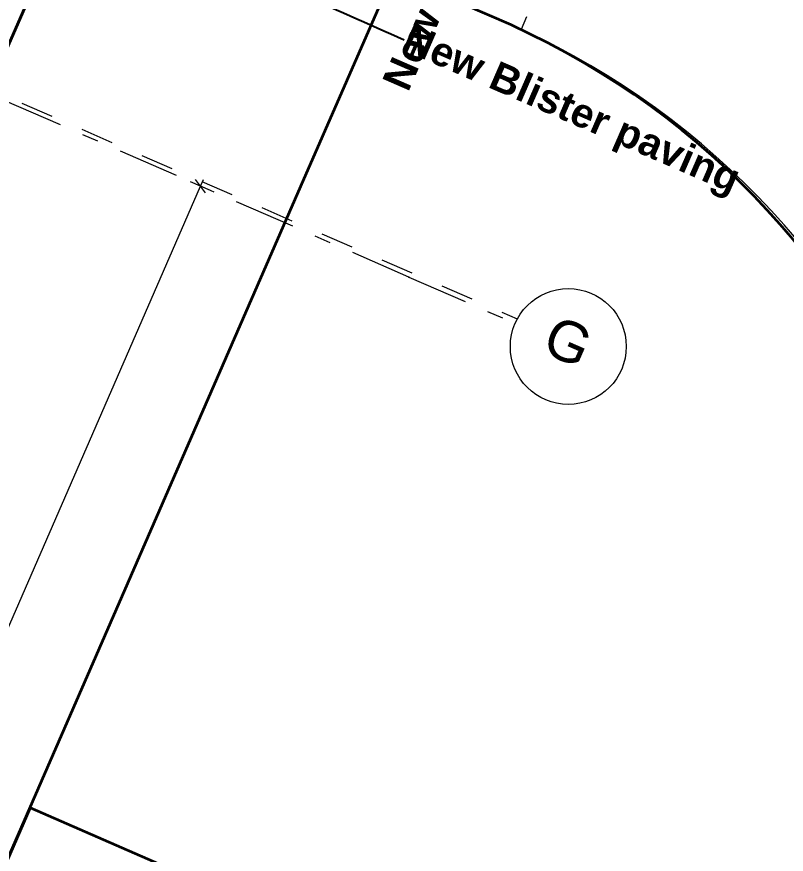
# Model space of a CAD drawing. Header units: millimetres. Extents: x -99530 to 90294, y -97212 to 56397.
# Drawn here: x 22575 to 29215, y -38354 to -31130 of the extents above; entities that cross this region are included whole.
import ezdxf
from ezdxf.enums import TextEntityAlignment as Align

# ---------------------------------------------------------------- set-up
doc = ezdxf.new("R2010")
doc.units = ezdxf.units.MM
doc.header["$MEASUREMENT"] = 0
for name, pattern in [('2-0_5', [500, 250, -250]), ('Dashed', [564.444447, 282.222223, -282.222223]), ('Double Dashed', [1093.611073, 529.166651, -211.666656, 141.111112, -211.666656])]:
    doc.linetypes.add(name, pattern=pattern)
for name, color, linetype in [('A-20-M_Hard_Landscape', 7, 'Continuous'), ('New_A-15-MG_Structural_Grid_Phase_2', 7, 'Continuous'), ('New_A-20-M_Hard_Landscape', 7, 'Continuous'), ('New_A-40-M_Soft_Landscaping_P2', 7, 'Continuous'), ('New_A-95-D_Dim_Grid.Dim', 7, 'Continuous')]:
    doc.layers.add(name, color=color, linetype=linetype)
for name, color, linetype, lineweight, true_color in [('A-20-M_Hard_Landscape-Phase 2_Pen_No__148', 7, 'Continuous', 0, 0x444444), ('New_A-15-MG_Structural_Grid_Phase_2_Pen_No__222', 7, 'Continuous', 13, 0x65af33), ('New_A-20-M_Hard_Landscape_Pen_No__53', 7, 'Continuous', 35, 0x444444), ('New_A-95-P_Drawing_Pen_No__241', 7, 'Continuous', 13, 0xc30c20)]:
    doc.layers.add(name, color=color, linetype=linetype, lineweight=lineweight, true_color=true_color)
for name, color, linetype, lineweight in [('A-20-M_Hard_Landscape_Pen_No__1', 7, 'Continuous', 13), ('G-10-P_Topo_Wall_Pen_No__2', 8, 'Continuous', 15), ('New_A-40-M_Soft_Landscaping_P2_Pen_No__150', 7, 'Continuous', 0), ('New_A-95-D_Dim_Grid.Dim_Pen_No__4', 7, 'Continuous', 20), ('New_A-95-P_Text_1_50_GA_Pen_No__1', 7, 'Continuous', 13)]:
    doc.layers.add(name, color=color, linetype=linetype, lineweight=lineweight)
doc.styles.add('GENERATED_STYLE_2', font='')
doc.styles.add('GENERATED_STYLE_4', font='')
doc.styles.get('GENERATED_STYLE_2').set_extended_font_data('Swis721 BT', bold=True)
doc.styles.get('GENERATED_STYLE_4').set_extended_font_data('Swis721 BT')
doc.dimstyles.new('GENERATED_STYLE__2', dxfattribs={"dimtxt": 300, "dimasz": 95, "dimexe": 0.18, "dimexo": 0, "dimgap": 0.09, "dimtad": 1, "dimdec": 0, "dimzin": 0, "dimdsep": 46, "dimtxsty": 'GENERATED_STYLE_4', "dimblk": 'ARROWHEAD_2', "dimblk1": 'ARROWHEAD_2', "dimblk2": 'ARROWHEAD_2', "dimcen": 0.09, "dimclrd": 7, "dimclre": 7, "dimclrt": 7, "dimadec": 0, "dimazin": 0, "dimtfac": 1, "dimtdec": 4, "dimtmove": 0, "dimatfit": 3, "dimfxl": 1, "dimtolj": 1, "dimtzin": 0, "dimarcsym": 0})
doc.dimstyles.new('GENERATED_STYLE__7', dxfattribs={"dimtxt": 0.18, "dimasz": 273.6, "dimexe": 0.18, "dimexo": 0.0625, "dimgap": 0.09, "dimtad": 0, "dimtih": 1, "dimtoh": 1, "dimdec": 4, "dimzin": 0, "dimdsep": 46, "dimcen": 0.09, "dimadec": 0, "dimazin": 0, "dimtfac": 1, "dimtdec": 4, "dimtmove": 0, "dimatfit": 3, "dimldrblk": 'ARROWHEAD_5', "dimfxl": 1, "dimtolj": 1, "dimtzin": 0, "dimarcsym": 0})

# ---------------------------------------------------------------- blocks, each defined once
blk = doc.blocks.new('Mesh_1_1', base_point=(-63082, -84192.5))
at = {"layer": 'New_A-20-M_Hard_Landscape_Pen_No__53', "linetype": 'Continuous', "flags": 128}
blk.add_lwpolyline([(17002.9, -70342.6, 0.317895), (12797.8, -63683.8), (11682.1, -63197.3), (14359.3, -57057.5), (15466.4, -57539.3, 0.331044), (23620.8, -55546.6), (23811.1, -55111), (23703.8, -55064.4), (28700.1, -43606.3), (28807, -43652.9), (29917.9, -41105.3), (30271.9, -40293.5, 0.412979), (26840.2, -31201.4), (25826.6, -30759.4), (28072.6, -25608.6), (37903.1, -29895.1, 0.414214), (40535.8, -28861.3), (42534.9, -24276.6), (47042.9, -26246.9), (46243, -28077.1), (46241.3, -28076.4), (44273.3, -32589.6), (44242.8, -32659.6), (60284.1, -39654.4)], format="xyb", dxfattribs=at)
blk = doc.blocks.new('Mesh_3_1', base_point=(11792.7, -55938.3))
at = {"layer": 'New_A-20-M_Hard_Landscape_Pen_No__53', "linetype": 'Continuous', "flags": 128}
blk.add_lwpolyline([(11792.7, -55938.3), (14359.3, -57057.5), (15158.7, -55224.2), (25027.4, -32592.2), (25826.6, -30759.4), (23260, -29640.2), (22460.6, -31473.5), (12592.1, -54105)], close=True, dxfattribs=at)
blk = doc.blocks.new('Mesh_18_1', base_point=(29118.5, -42938.6))
at = {"layer": 'New_A-20-M_Hard_Landscape_Pen_No__53', "linetype": 'Continuous', "flags": 128}
blk.add_lwpolyline([(29118.5, -42938.6), (29917.9, -41105.3), (22689.6, -37953.4), (21890.2, -39786.7)], close=True, dxfattribs=at)
blk = doc.blocks.new('Mesh_19_1', base_point=(22689.6, -37953.4))
at = {"layer": 'New_A-40-M_Soft_Landscaping_P2_Pen_No__150', "linetype": 'Continuous', "flags": 128}
blk.add_lwpolyline([(22689.6, -37953.4), (29917.9, -41105.3), (30271.9, -40293.5, 0.41532), (26926.6, -31239), (25826.6, -30759.4)], format="xyb", close=True, dxfattribs=at)
blk = doc.blocks.new('Mesh_21_1', base_point=(11992.7, -24727.1))
at = {"layer": 'New_A-20-M_Hard_Landscape_Pen_No__53', "linetype": 'Continuous', "flags": 128}
blk.add_lwpolyline([(11992.7, -24727.1), (11193.3, -26560.4), (22460.6, -31473.5), (23260, -29640.2), (13970.8, -25589.7), (19905.1, -11980.5), (28925.9, -15914), (28987.7, -15772.3), (40919.8, -20975.3), (41987.2, -18527.4), (19056.2, -8528.3)], close=True, dxfattribs=at)
blk = doc.blocks.new('Mesh_25_1', base_point=(22689.6, -37953.4))
at = {"layer": 'New_A-40-M_Soft_Landscaping_P2_Pen_No__150', "linetype": 'Continuous', "flags": 128}
blk.add_lwpolyline([(22689.6, -37953.4), (29917.9, -41105.3), (30271.9, -40293.5, 0.41532), (26926.6, -31239), (25826.6, -30759.4)], format="xyb", close=True, dxfattribs=at)
blk = doc.blocks.new('ARROWHEAD_5')
at = {"color": 0, "linetype": 'Continuous', "lineweight": 0}
blk.add_line((0, 0), (-1, 0), dxfattribs=at)
blk.add_solid([(-1, 0.2679), (0, 0), (-1, -0.2679), (-1, 0.2679)], dxfattribs=at)
blk = doc.blocks.new('Standard grid marker_39')
at = {"layer": 'New_A-15-MG_Structural_Grid_Phase_2_Pen_No__222', "linetype": 'Double Dashed'}
for q in [(47486.2, 0), (0, 0)]:
    blk.add_line((1000, 0), q, dxfattribs=at)
at = {"layer": 'New_A-15-MG_Structural_Grid_Phase_2_Pen_No__222', "linetype": 'Continuous'}
blk.add_circle((-500, 0), 500, dxfattribs=at)
at = {"layer": 'New_A-15-MG_Structural_Grid_Phase_2_Pen_No__222', "linetype": 'Double Dashed'}
blk.add_point((1000, 0), dxfattribs=at)
blk.add_point((1000, 0), dxfattribs=at)
at = {"layer": 'New_A-15-MG_Structural_Grid_Phase_2_Pen_No__222', "style": 'GENERATED_STYLE_4'}
for tag, p in [('AC_MarkerText_1_0', (-500, 43.3)), ('AC_MarkerText_1_1', (48986.2, 43.3))]:
    blk.add_attdef(tag, text='', height=350, rotation=180, dxfattribs=at).set_placement(p, align=Align.MIDDLE_CENTER)
blk = doc.blocks.new('Line_8_1', base_point=(26715.2, -28721.4))
at = {"layer": 'A-20-M_Hard_Landscape_Pen_No__1', "linetype": 'Continuous'}
for q in [(27044.3, -28592.2), (33943.5, -31873.3), (26844.5, -29050.5)]:
    blk.add_line((26715.2, -28721.4), q, dxfattribs=at)
blk = doc.blocks.new('*D1920')
at = {"layer": 'New_A-95-D_Dim_Grid.Dim_Pen_No__4', "linetype": 'Continuous'}
for p, q in [((24247.8, -32628.7), (24075.9, -32553.7)), ((24204.7, -32649.2), (24119, -32533.1)), ((24161.9, -32591.2), (24186.3, -32535.2)), ((19925, -42307.6), (24161.9, -32591.2)), ((19882.2, -42249.6), (19967.9, -42365.7)), ((18805.9, -44874.2), (19925, -42307.6)), ((20011, -42345.1), (19839.1, -42270.2))]:
    blk.add_line(p, q, dxfattribs=at)
at = {"layer": 'New_A-95-D_Dim_Grid.Dim_Pen_No__4', "insert": (21729.6, -38019.1), "char_height": 300, "attachment_point": 7, "rotation": 66.44041, "style": 'GENERATED_STYLE_4'}
blk.add_mtext('\\A1;{\\fSwis721 BT|b0|i0|c0|p34;10,600}', dxfattribs=at)
blk = doc.blocks.new('ARROWHEAD_2')
at = {"color": 0, "linetype": 'Continuous', "lineweight": 0}
for p, q in [((0, 0), (-1, 0)), ((-0.378, -0.655), (0.378, 0.655))]:
    blk.add_line(p, q, dxfattribs=at)

msp = doc.modelspace()

# ---------------------------------------------------------------- linework, layer by layer
at = {"layer": 'A-20-M_Hard_Landscape-Phase 2_Pen_No__148', "linetype": '2-0_5'}
msp.add_line((29172.6, -26088.2), (26926.6, -31239), dxfattribs=at)
at = {"layer": 'G-10-P_Topo_Wall_Pen_No__2', "linetype": 'Continuous'}
msp.add_line((26500, -31679.1), (26500, -31679.1), dxfattribs=at)
at = {"layer": 'New_A-95-P_Drawing_Pen_No__241', "linetype": 'Dashed'}
msp.add_line((-15166.3, -15442.1), (26893.6, -33735.4), dxfattribs=at)

# ---------------------------------------------------------------- block references
at = {"layer": 'A-20-M_Hard_Landscape', "linetype": 'Continuous'}
msp.add_blockref('Line_8_1', (26715.2, -28721.4), dxfattribs=at)
at = {"layer": 'New_A-15-MG_Structural_Grid_Phase_2', "color": 8, "linetype": 'Continuous', "lineweight": 15}
ref = msp.add_blockref('Standard grid marker_39', (26876.4, -33774.9), dxfattribs=dict(at, zscale=1000, rotation=156.4404115839929))
ref.add_attrib('AC_MarkerText_1', 'G', dxfattribs={"layer": 'New_A-15-MG_Structural_Grid_Phase_2_Pen_No__222', "color": 85, "true_color": 0x65af33, "height": 350, "rotation": 336.44041, "style": 'GENERATED_STYLE_4'}).set_placement((27334.7, -33931.4), align=Align.MIDDLE_CENTER)
at = {"layer": 'New_A-20-M_Hard_Landscape', "color": 49, "lineweight": 35, "true_color": 0x444444}
for name, p in [('Mesh_21_1', (11992.7, -24727.1)), ('Mesh_1_1', (-63082, -84192.5)), ('Mesh_3_1', (11792.7, -55938.3)), ('Mesh_18_1', (29118.5, -42938.6))]:
    msp.add_blockref(name, p, dxfattribs=at)
at = {"layer": 'New_A-40-M_Soft_Landscaping_P2'}
for name in ['Mesh_19_1', 'Mesh_25_1']:
    msp.add_blockref(name, (22689.6, -37953.4), dxfattribs=at)

# ---------------------------------------------------------------- texts
at = {"layer": 'New_A-95-P_Text_1_50_GA_Pen_No__1', "linetype": 'Continuous', "char_height": 250, "style": 'GENERATED_STYLE_2'}
for insert, attachment_point, rotation in [((27121.2, -28888.6), 6, 66.44041), ((25919.4, -31329.1), 4, 336.44041)]:
    msp.add_mtext('\\A1;{\\fSwis721 BT|b1|i0|c0|p34;New Blister paving  }', dxfattribs=dict(at, insert=insert, attachment_point=attachment_point, rotation=rotation))

# ---------------------------------------------------------------- dimensions: what is measured, and where the dimension line sits
at = {"layer": 'New_A-95-D_Dim_Grid.Dim', "linetype": 'Continuous'}
dim = msp.add_linear_dim(base=(24161.9, -32591.2), p1=(17769.8, -41367.8), p2=(22006.6, -31651.4), angle=66.44041, dimstyle='GENERATED_STYLE__2', dxfattribs=at)
dim.commit()
dim.dimension.update_dxf_attribs({"geometry": '*D1920', "text_midpoint": (21850.9, -37365.6), "dimtype": 160, "text_rotation": 66.44041})

# ---------------------------------------------------------------- leaders
at = {"layer": 'New_A-95-P_Text_1_50_GA_Pen_No__1', "linetype": 'Continuous', "path_type": 1, "annotation_type": 0, "has_hookline": 1, "text_width": 3488.1}
for points, hookline_direction, horizontal_direction in [([(28722.6, -25200.5), (27121.3, -28888.5)], 1, (0.399703, 0.916645, 0)), ([(24985.2, -30915), (25919.4, -31329.1)], 0, (0.916645, -0.399703, 0))]:
    msp.add_leader(points, dimstyle='GENERATED_STYLE__7', dxfattribs=dict(at, hookline_direction=hookline_direction, horizontal_direction=horizontal_direction))

doc.saveas('drawing.dxf')
